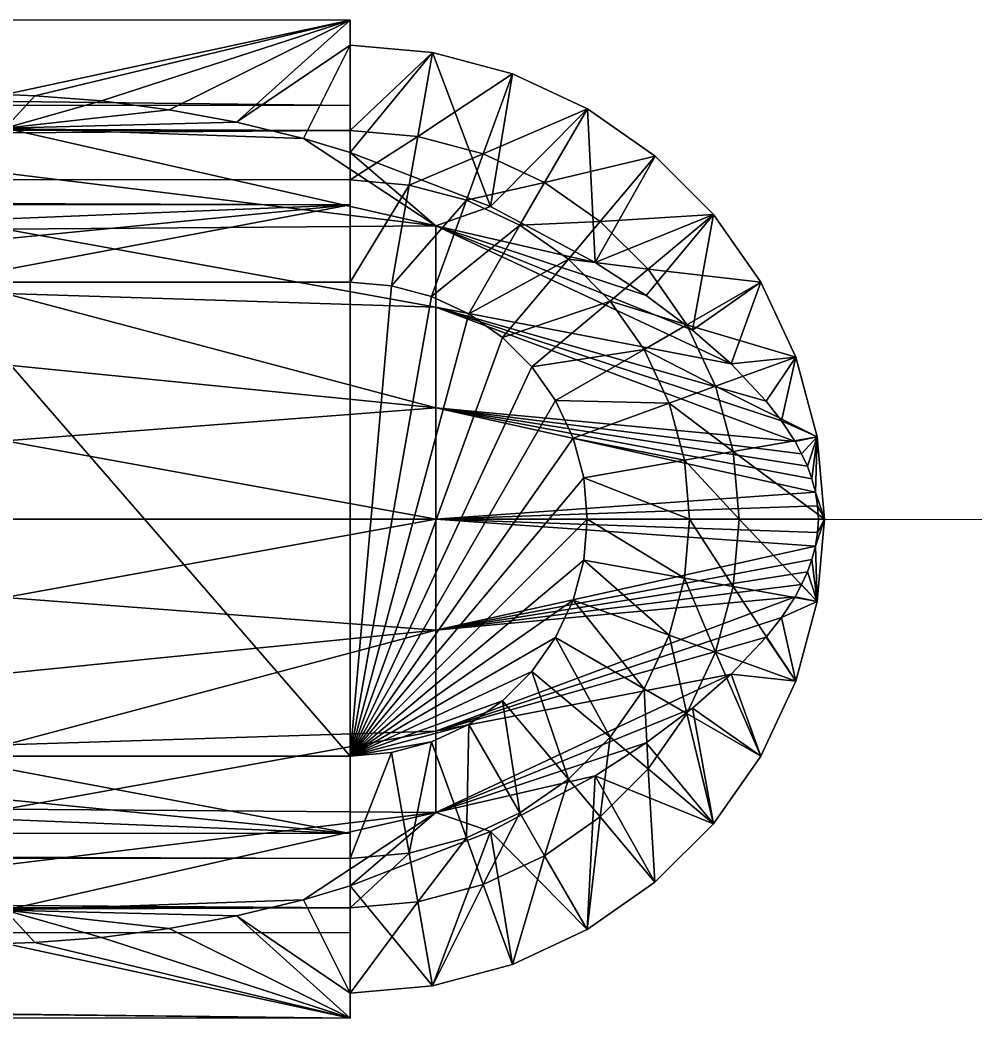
# Model space of a CAD drawing. Header units: inches. Extents: x 0 to 46333, y 12439 to 30520.
# Drawn here: x 12616.8 to 12693.6, y 16218.4 to 16298.6 of the extents above; entities that cross this region are included whole.
import ezdxf

# ---------------------------------------------------------------- set-up
doc = ezdxf.new("R2010")
doc.units = ezdxf.units.IN
doc.header["$MEASUREMENT"] = 0
doc.layers.add('DLX_FL1_LUM', color=7, linetype='Continuous', true_color=0xffd400)
doc.layers.add('WIRING', color=3, linetype='Continuous', lineweight=0)

msp = doc.modelspace()

# ---------------------------------------------------------------- linework, layer by layer
at = {"layer": 'DLX_FL1_LUM'}
for points in [[(12064.023, 16298.571, 0), (12643.37, 16291.693, 0)], [(12643.37, 16298.55, 0), (12064.023, 16298.571, 0)], [(12643.37, 16291.693, 0), (12064.023, 16298.571, 0)], [(12064.023, 16298.571, 0), (12643.37, 16298.55, 0)], [(12643.37, 16298.55, 0), (12615.629, 16292.572, 0)], [(12615.629, 16292.572, 0), (12643.37, 16298.55, 0)], [(12618.03, 16292.478, 0), (12643.37, 16298.55, 0)], [(12643.37, 16298.55, 0), (12618.03, 16292.478, 0)], [(12623.377, 16292.066, 0), (12643.37, 16298.55, 0)], [(12643.37, 16298.55, 0), (12623.377, 16292.066, 0)], [(12628.805, 16291.358, 0), (12643.37, 16298.55, 0)], [(12643.37, 16298.55, 0), (12628.805, 16291.358, 0)], [(12634.239, 16290.346, 0), (12643.37, 16298.55, 0)], [(12643.37, 16298.55, 0), (12634.239, 16290.346, 0)], [(12643.37, 16298.55, 0), (12643.37, 16291.693, 0)], [(12643.37, 16296.545, 0), (12643.37, 16298.55, 0)], [(12643.37, 16291.693, 0), (12643.37, 16298.55, 0)], [(12643.37, 16298.55, 0), (12643.37, 16296.545, 0)], [(12643.37, 16296.545, 0), (12634.239, 16290.346, 0)], [(12634.239, 16290.346, 0), (12643.37, 16296.545, 0)], [(12639.608, 16289.038, 0), (12643.37, 16296.545, 0)], [(12643.37, 16296.545, 0), (12639.608, 16289.038, 0)], [(12643.37, 16291.693, 0), (12643.37, 16296.545, 0)], [(12643.37, 16289.689, 0), (12643.37, 16296.545, 0)], [(12643.37, 16296.545, 0), (12643.37, 16291.693, 0)], [(12643.37, 16296.545, 0), (12643.37, 16289.689, 0)], [(12649.983, 16295.966, 0), (12643.37, 16296.545, 0)], [(12643.37, 16287.93, 0), (12643.37, 16296.545, 0)], [(12643.37, 16296.545, 0), (12649.983, 16295.966, 0)], [(12643.37, 16296.545, 0), (12643.37, 16287.93, 0)], [(12643.37, 16289.689, 0), (12649.983, 16295.966, 0)], [(12649.983, 16295.966, 0), (12643.37, 16289.689, 0)], [(12649.983, 16295.966, 0), (12643.37, 16287.93, 0)], [(12643.37, 16287.93, 0), (12649.983, 16295.966, 0)], [(12649.983, 16295.966, 0), (12648.792, 16289.214, 0)], [(12648.792, 16289.214, 0), (12649.983, 16295.966, 0)], [(12656.397, 16294.247, 0), (12649.983, 16295.966, 0)], [(12654.645, 16283.568, 0), (12649.983, 16295.966, 0)], [(12649.983, 16295.966, 0), (12656.397, 16294.247, 0)], [(12649.983, 16295.966, 0), (12654.645, 16283.568, 0)], [(12648.792, 16289.214, 0), (12656.397, 16294.247, 0)], [(12656.397, 16294.247, 0), (12648.792, 16289.214, 0)], [(12656.397, 16294.247, 0), (12654.052, 16287.805, 0)], [(12654.052, 16287.805, 0), (12656.397, 16294.247, 0)], [(12654.645, 16283.568, 0), (12656.397, 16294.247, 0)], [(12656.397, 16294.247, 0), (12654.645, 16283.568, 0)], [(12662.414, 16291.442, 0), (12656.397, 16294.247, 0)], [(12656.397, 16294.247, 0), (12662.414, 16291.442, 0)], [(12618.03, 16292.478, 0), (12615.629, 16292.572, 0)], [(12615.629, 16292.572, 0), (12618.03, 16292.478, 0)], [(12064.023, 16291.715, 0), (12643.37, 16291.693, 0)], [(12064.023, 16291.715, 0), (12643.37, 16289.689, 0)], [(12643.37, 16291.693, 0), (12064.023, 16291.715, 0)], [(12643.37, 16289.689, 0), (12064.023, 16291.715, 0)], [(12618.03, 16292.478, 0), (12615.629, 16289.886, 0)], [(12615.629, 16289.886, 0), (12618.03, 16292.478, 0)], [(12623.377, 16292.066, 0), (12615.629, 16289.886, 0)], [(12615.629, 16289.886, 0), (12623.377, 16292.066, 0)], [(12623.377, 16292.066, 0), (12618.03, 16292.478, 0)], [(12618.03, 16292.478, 0), (12623.377, 16292.066, 0)], [(12628.805, 16291.358, 0), (12623.377, 16292.066, 0)], [(12623.377, 16292.066, 0), (12628.805, 16291.358, 0)], [(12628.805, 16291.358, 0), (12615.629, 16289.886, 0)], [(12615.629, 16289.886, 0), (12628.805, 16291.358, 0)], [(12634.239, 16290.346, 0), (12628.805, 16291.358, 0)], [(12628.805, 16291.358, 0), (12634.239, 16290.346, 0)], [(12643.37, 16291.693, 0), (12643.37, 16289.689, 0)], [(12643.37, 16289.689, 0), (12643.37, 16291.693, 0)], [(12654.052, 16287.805, 0), (12662.414, 16291.442, 0)], [(12662.414, 16291.442, 0), (12654.052, 16287.805, 0)], [(12662.414, 16291.442, 0), (12654.645, 16283.568, 0)], [(12654.645, 16283.568, 0), (12662.414, 16291.442, 0)], [(12662.414, 16291.442, 0), (12658.985, 16285.504, 0)], [(12658.985, 16285.504, 0), (12662.414, 16291.442, 0)], [(12667.852, 16287.634, 0), (12662.414, 16291.442, 0)], [(12662.414, 16291.442, 0), (12667.852, 16287.634, 0)], [(12663.053, 16279.08, 0), (12662.414, 16291.442, 0)], [(12662.414, 16291.442, 0), (12663.053, 16279.08, 0)], [(12634.239, 16290.346, 0), (12615.629, 16289.886, 0)], [(12615.629, 16289.886, 0), (12634.239, 16290.346, 0)], [(12639.608, 16289.038, 0), (12634.239, 16290.346, 0)], [(12634.239, 16290.346, 0), (12639.608, 16289.038, 0)], [(12064.023, 16289.71, 0), (12643.37, 16289.689, 0)], [(12643.37, 16289.689, 0), (12064.023, 16289.71, 0)], [(12064.023, 16285.743, 0), (12643.37, 16289.689, 0)], [(12643.37, 16289.689, 0), (12064.023, 16285.743, 0)], [(12615.629, 16289.886, 0), (12650.25, 16282.038, 0)], [(12639.608, 16289.038, 0), (12615.629, 16289.886, 0)], [(12650.25, 16282.038, 0), (12615.629, 16289.886, 0)], [(12615.629, 16289.886, 0), (12639.608, 16289.038, 0)], [(12643.37, 16289.689, 0), (12648.792, 16289.214, 0)], [(12648.792, 16289.214, 0), (12643.37, 16289.689, 0)], [(12643.37, 16289.689, 0), (12643.37, 16285.721, 0)], [(12643.37, 16285.721, 0), (12643.37, 16289.689, 0)], [(12643.37, 16287.93, 0), (12639.608, 16289.038, 0)], [(12639.608, 16289.038, 0), (12650.25, 16282.038, 0)], [(12650.25, 16282.038, 0), (12639.608, 16289.038, 0)], [(12639.608, 16289.038, 0), (12643.37, 16287.93, 0)], [(12648.792, 16289.214, 0), (12643.37, 16285.721, 0)], [(12643.37, 16285.721, 0), (12648.792, 16289.214, 0)], [(12648.103, 16285.307, 0), (12648.792, 16289.214, 0)], [(12648.792, 16289.214, 0), (12648.103, 16285.307, 0)], [(12648.792, 16289.214, 0), (12654.052, 16287.805, 0)], [(12654.052, 16287.805, 0), (12648.792, 16289.214, 0)], [(12654.645, 16283.568, 0), (12643.37, 16287.93, 0)], [(12643.37, 16287.93, 0), (12650.25, 16282.038, 0)], [(12650.25, 16282.038, 0), (12643.37, 16287.93, 0)], [(12643.37, 16287.93, 0), (12654.645, 16283.568, 0)], [(12648.103, 16285.307, 0), (12654.052, 16287.805, 0)], [(12654.052, 16287.805, 0), (12648.103, 16285.307, 0)], [(12654.052, 16287.805, 0), (12652.694, 16284.077, 0)], [(12652.694, 16284.077, 0), (12654.052, 16287.805, 0)], [(12654.052, 16287.805, 0), (12658.985, 16285.504, 0)], [(12658.985, 16285.504, 0), (12654.052, 16287.805, 0)], [(12658.985, 16285.504, 0), (12667.852, 16287.634, 0)], [(12667.852, 16287.634, 0), (12658.985, 16285.504, 0)], [(12667.852, 16287.634, 0), (12663.053, 16279.08, 0)], [(12663.053, 16279.08, 0), (12667.852, 16287.634, 0)], [(12667.852, 16287.634, 0), (12663.444, 16282.381, 0)], [(12663.444, 16282.381, 0), (12667.852, 16287.634, 0)], [(12672.546, 16282.938, 0), (12667.852, 16287.634, 0)], [(12667.852, 16287.634, 0), (12672.546, 16282.938, 0)], [(12650.25, 16282.038, 0), (12615.629, 16286.249, 0)], [(12615.629, 16286.249, 0), (12650.25, 16282.038, 0)], [(12643.369, 16283.716, 0), (12064.023, 16285.743, 0)], [(12643.37, 16285.721, 0), (12064.023, 16285.743, 0)], [(12064.023, 16285.743, 0), (12643.369, 16283.716, 0)], [(12064.023, 16285.743, 0), (12643.37, 16285.721, 0)], [(12643.369, 16283.716, 0), (12643.37, 16285.721, 0)], [(12643.37, 16285.721, 0), (12643.369, 16277.501, 0)], [(12643.369, 16277.501, 0), (12643.37, 16285.721, 0)], [(12643.37, 16285.721, 0), (12643.369, 16283.716, 0)], [(12643.369, 16277.501, 0), (12648.103, 16285.307, 0)], [(12648.103, 16285.307, 0), (12643.369, 16277.501, 0)], [(12643.37, 16285.721, 0), (12648.103, 16285.307, 0)], [(12648.103, 16285.307, 0), (12643.37, 16285.721, 0)], [(12648.103, 16285.307, 0), (12646.676, 16277.212, 0)], [(12646.676, 16277.212, 0), (12648.103, 16285.307, 0)], [(12648.103, 16285.307, 0), (12652.694, 16284.077, 0)], [(12652.694, 16284.077, 0), (12648.103, 16285.307, 0)], [(12652.694, 16284.077, 0), (12658.985, 16285.504, 0)], [(12658.985, 16285.504, 0), (12652.694, 16284.077, 0)], [(12658.985, 16285.504, 0), (12657.002, 16282.068, 0)], [(12657.002, 16282.068, 0), (12658.985, 16285.504, 0)], [(12658.985, 16285.504, 0), (12663.444, 16282.381, 0)], [(12663.444, 16282.381, 0), (12658.985, 16285.504, 0)], [(12643.369, 16283.716, 0), (12064.023, 16283.738, 0)], [(12064.023, 16283.738, 0), (12643.369, 16283.716, 0)], [(12541.132, 16279.562, 0), (12643.369, 16283.716, 0)], [(12643.369, 16283.716, 0), (12541.132, 16279.562, 0)], [(12643.369, 16283.716, 0), (12580.222, 16277.503, 0)], [(12580.222, 16277.503, 0), (12643.369, 16283.716, 0)], [(12610.292, 16277.502, 0), (12643.369, 16283.716, 0)], [(12643.369, 16283.716, 0), (12610.292, 16277.502, 0)], [(12643.369, 16277.501, 0), (12643.369, 16283.716, 0)], [(12643.369, 16283.716, 0), (12643.369, 16277.501, 0)], [(12646.676, 16277.212, 0), (12652.694, 16284.077, 0)], [(12652.694, 16284.077, 0), (12646.676, 16277.212, 0)], [(12652.694, 16284.077, 0), (12649.882, 16276.352, 0)], [(12649.882, 16276.352, 0), (12652.694, 16284.077, 0)], [(12652.694, 16284.077, 0), (12657.002, 16282.068, 0)], [(12657.002, 16282.068, 0), (12652.694, 16284.077, 0)], [(12654.645, 16283.568, 0), (12650.25, 16282.038, 0)], [(12650.25, 16282.038, 0), (12654.645, 16283.568, 0)], [(12663.053, 16279.08, 0), (12654.645, 16283.568, 0)], [(12654.645, 16283.568, 0), (12663.053, 16279.08, 0)], [(12672.546, 16282.938, 0), (12663.053, 16279.08, 0)], [(12663.053, 16279.08, 0), (12672.546, 16282.938, 0)], [(12663.444, 16282.381, 0), (12672.546, 16282.938, 0)], [(12672.546, 16282.938, 0), (12663.444, 16282.381, 0)], [(12667.144, 16276.435, 0), (12672.546, 16282.938, 0)], [(12672.546, 16282.938, 0), (12667.144, 16276.435, 0)], [(12672.546, 16282.938, 0), (12667.294, 16278.532, 0)], [(12667.294, 16278.532, 0), (12672.546, 16282.938, 0)], [(12670.873, 16273.649, 0), (12672.546, 16282.938, 0)], [(12672.546, 16282.938, 0), (12670.873, 16273.649, 0)], [(12676.355, 16277.499, 0), (12672.546, 16282.938, 0)], [(12672.546, 16282.938, 0), (12676.355, 16277.499, 0)], [(12657.002, 16282.068, 0), (12663.444, 16282.381, 0)], [(12663.444, 16282.381, 0), (12657.002, 16282.068, 0)], [(12663.444, 16282.381, 0), (12660.894, 16279.342, 0)], [(12660.894, 16279.342, 0), (12663.444, 16282.381, 0)], [(12663.444, 16282.381, 0), (12667.294, 16278.532, 0)], [(12667.294, 16278.532, 0), (12663.444, 16282.381, 0)], [(12615.629, 16281.772, 0), (12650.25, 16282.038, 0)], [(12650.25, 16282.038, 0), (12615.629, 16281.772, 0)], [(12650.249, 16275.499, 0), (12615.629, 16281.772, 0)], [(12615.629, 16281.772, 0), (12650.249, 16275.499, 0)], [(12649.882, 16276.352, 0), (12657.002, 16282.068, 0)], [(12657.002, 16282.068, 0), (12649.882, 16276.352, 0)], [(12650.25, 16282.038, 0), (12650.249, 16275.499, 0)], [(12650.249, 16275.499, 0), (12650.25, 16282.038, 0)], [(12650.25, 16282.038, 0), (12663.053, 16279.08, 0)], [(12667.144, 16276.435, 0), (12650.25, 16282.038, 0)], [(12650.25, 16282.038, 0), (12667.144, 16276.435, 0)], [(12670.873, 16273.649, 0), (12650.25, 16282.038, 0)], [(12650.25, 16282.038, 0), (12670.873, 16273.649, 0)], [(12673.961, 16270.924, 0), (12650.25, 16282.038, 0)], [(12663.053, 16279.08, 0), (12650.25, 16282.038, 0)], [(12650.25, 16282.038, 0), (12673.961, 16270.924, 0)], [(12657.002, 16282.068, 0), (12652.891, 16274.949, 0)], [(12652.891, 16274.949, 0), (12657.002, 16282.068, 0)], [(12657.002, 16282.068, 0), (12660.894, 16279.342, 0)], [(12660.894, 16279.342, 0), (12657.002, 16282.068, 0)], [(12652.891, 16274.949, 0), (12660.894, 16279.342, 0)], [(12660.894, 16279.342, 0), (12652.891, 16274.949, 0)], [(12660.894, 16279.342, 0), (12655.61, 16273.045, 0)], [(12655.61, 16273.045, 0), (12660.894, 16279.342, 0)], [(12660.894, 16279.342, 0), (12667.294, 16278.532, 0)], [(12667.294, 16278.532, 0), (12660.894, 16279.342, 0)], [(12660.894, 16279.342, 0), (12664.255, 16275.981, 0)], [(12664.255, 16275.981, 0), (12660.894, 16279.342, 0)], [(12667.144, 16276.435, 0), (12663.053, 16279.08, 0)], [(12663.053, 16279.08, 0), (12667.144, 16276.435, 0)], [(12667.294, 16278.532, 0), (12664.255, 16275.981, 0)], [(12664.255, 16275.981, 0), (12667.294, 16278.532, 0)], [(12667.294, 16278.532, 0), (12676.355, 16277.499, 0)], [(12676.355, 16277.499, 0), (12667.294, 16278.532, 0)], [(12667.294, 16278.532, 0), (12670.417, 16274.071, 0)], [(12670.417, 16274.071, 0), (12667.294, 16278.532, 0)], [(12610.292, 16277.502, 0), (12643.369, 16277.501, 0)], [(12610.292, 16277.502, 0), (12643.368, 16239.413, 0)], [(12643.369, 16277.501, 0), (12610.292, 16277.502, 0)], [(12643.368, 16239.413, 0), (12610.292, 16277.502, 0)], [(12643.369, 16277.501, 0), (12643.368, 16239.413, 0)], [(12643.368, 16239.413, 0), (12643.369, 16277.501, 0)], [(12643.369, 16277.501, 0), (12646.676, 16277.212, 0)], [(12646.676, 16277.212, 0), (12643.369, 16277.501, 0)], [(12676.355, 16277.499, 0), (12670.417, 16274.071, 0)], [(12670.417, 16274.071, 0), (12676.355, 16277.499, 0)], [(12676.355, 16277.499, 0), (12670.873, 16273.649, 0)], [(12670.873, 16273.649, 0), (12676.355, 16277.499, 0)], [(12673.961, 16270.924, 0), (12676.355, 16277.499, 0)], [(12676.355, 16277.499, 0), (12673.961, 16270.924, 0)], [(12679.16, 16271.482, 0), (12676.355, 16277.499, 0)], [(12676.355, 16277.499, 0), (12679.16, 16271.482, 0)], [(12615.629, 16276.589, 0), (12650.249, 16267.389, 0)], [(12650.249, 16267.389, 0), (12615.629, 16276.589, 0)], [(12615.629, 16276.589, 0), (12650.249, 16275.499, 0)], [(12650.249, 16275.499, 0), (12615.629, 16276.589, 0)], [(12646.676, 16277.212, 0), (12643.368, 16239.413, 0)], [(12643.368, 16239.413, 0), (12646.676, 16277.212, 0)], [(12646.676, 16277.212, 0), (12649.882, 16276.352, 0)], [(12649.882, 16276.352, 0), (12646.676, 16277.212, 0)], [(12649.882, 16276.352, 0), (12643.368, 16239.413, 0)], [(12643.368, 16239.413, 0), (12649.882, 16276.352, 0)], [(12649.882, 16276.352, 0), (12652.891, 16274.949, 0)], [(12652.891, 16274.949, 0), (12649.882, 16276.352, 0)], [(12655.61, 16273.045, 0), (12664.255, 16275.981, 0)], [(12664.255, 16275.981, 0), (12655.61, 16273.045, 0)], [(12664.255, 16275.981, 0), (12657.958, 16270.697, 0)], [(12657.958, 16270.697, 0), (12664.255, 16275.981, 0)], [(12664.255, 16275.981, 0), (12670.417, 16274.071, 0)], [(12670.417, 16274.071, 0), (12664.255, 16275.981, 0)], [(12664.255, 16275.981, 0), (12666.98, 16272.088, 0)], [(12666.98, 16272.088, 0), (12664.255, 16275.981, 0)], [(12670.873, 16273.649, 0), (12667.144, 16276.435, 0)], [(12667.144, 16276.435, 0), (12670.873, 16273.649, 0)], [(12652.891, 16274.949, 0), (12643.368, 16239.413, 0)], [(12643.368, 16239.413, 0), (12652.891, 16274.949, 0)], [(12650.249, 16275.499, 0), (12650.249, 16267.389, 0)], [(12650.249, 16275.499, 0), (12676.789, 16267.934, 0)], [(12678.008, 16266.357, 0), (12650.249, 16275.499, 0)], [(12650.249, 16275.499, 0), (12678.008, 16266.357, 0)], [(12679.1, 16264.69, 0), (12650.249, 16275.499, 0)], [(12650.249, 16275.499, 0), (12673.961, 16270.924, 0)], [(12676.789, 16267.934, 0), (12650.249, 16275.499, 0)], [(12650.249, 16275.499, 0), (12679.1, 16264.69, 0)], [(12650.249, 16267.389, 0), (12650.249, 16275.499, 0)], [(12673.961, 16270.924, 0), (12650.249, 16275.499, 0)], [(12652.891, 16274.949, 0), (12655.61, 16273.045, 0)], [(12655.61, 16273.045, 0), (12652.891, 16274.949, 0)], [(12670.417, 16274.071, 0), (12666.98, 16272.088, 0)], [(12666.98, 16272.088, 0), (12670.417, 16274.071, 0)], [(12670.417, 16274.071, 0), (12679.16, 16271.482, 0)], [(12679.16, 16271.482, 0), (12670.417, 16274.071, 0)], [(12670.417, 16274.071, 0), (12672.718, 16269.137, 0)], [(12672.718, 16269.137, 0), (12670.417, 16274.071, 0)], [(12673.961, 16270.924, 0), (12670.873, 16273.649, 0)], [(12670.873, 16273.649, 0), (12673.961, 16270.924, 0)], [(12655.61, 16273.045, 0), (12643.368, 16239.413, 0)], [(12643.368, 16239.413, 0), (12655.61, 16273.045, 0)], [(12655.61, 16273.045, 0), (12657.958, 16270.697, 0)], [(12657.958, 16270.697, 0), (12655.61, 16273.045, 0)], [(12657.958, 16270.697, 0), (12666.98, 16272.088, 0)], [(12666.98, 16272.088, 0), (12657.958, 16270.697, 0)], [(12666.98, 16272.088, 0), (12659.862, 16267.979, 0)], [(12659.862, 16267.979, 0), (12666.98, 16272.088, 0)], [(12666.98, 16272.088, 0), (12672.718, 16269.137, 0)], [(12672.718, 16269.137, 0), (12666.98, 16272.088, 0)], [(12666.98, 16272.088, 0), (12668.989, 16267.781, 0)], [(12668.989, 16267.781, 0), (12666.98, 16272.088, 0)], [(12650.249, 16267.389, 0), (12615.629, 16270.859, 0)], [(12615.629, 16270.859, 0), (12650.249, 16267.389, 0)], [(12679.16, 16271.482, 0), (12672.718, 16269.137, 0)], [(12672.718, 16269.137, 0), (12679.16, 16271.482, 0)], [(12679.16, 16271.482, 0), (12673.961, 16270.924, 0)], [(12673.961, 16270.924, 0), (12679.16, 16271.482, 0)], [(12676.789, 16267.934, 0), (12673.961, 16270.924, 0)], [(12673.961, 16270.924, 0), (12676.789, 16267.934, 0)], [(12676.789, 16267.934, 0), (12679.16, 16271.482, 0)], [(12679.16, 16271.482, 0), (12676.789, 16267.934, 0)], [(12678.008, 16266.357, 0), (12679.16, 16271.482, 0)], [(12679.16, 16271.482, 0), (12678.008, 16266.357, 0)], [(12680.878, 16265.069, 0), (12679.16, 16271.482, 0)], [(12679.16, 16271.482, 0), (12680.878, 16265.069, 0)], [(12657.958, 16270.697, 0), (12643.368, 16239.413, 0)], [(12643.368, 16239.413, 0), (12657.958, 16270.697, 0)], [(12657.958, 16270.697, 0), (12659.862, 16267.979, 0)], [(12659.862, 16267.979, 0), (12657.958, 16270.697, 0)], [(12672.718, 16269.137, 0), (12668.989, 16267.781, 0)], [(12668.989, 16267.781, 0), (12672.718, 16269.137, 0)], [(12672.718, 16269.137, 0), (12680.878, 16265.069, 0)], [(12680.878, 16265.069, 0), (12672.718, 16269.137, 0)], [(12672.718, 16269.137, 0), (12674.126, 16263.879, 0)], [(12674.126, 16263.879, 0), (12672.718, 16269.137, 0)], [(12659.862, 16267.979, 0), (12643.368, 16239.413, 0)], [(12643.368, 16239.413, 0), (12659.862, 16267.979, 0)], [(12659.862, 16267.979, 0), (12668.989, 16267.781, 0)], [(12668.989, 16267.781, 0), (12659.862, 16267.979, 0)], [(12659.862, 16267.979, 0), (12661.264, 16264.969, 0)], [(12661.264, 16264.969, 0), (12659.862, 16267.979, 0)], [(12668.989, 16267.781, 0), (12661.264, 16264.969, 0)], [(12661.264, 16264.969, 0), (12668.989, 16267.781, 0)], [(12668.989, 16267.781, 0), (12674.126, 16263.879, 0)], [(12674.126, 16263.879, 0), (12668.989, 16267.781, 0)], [(12668.989, 16267.781, 0), (12670.219, 16263.19, 0)], [(12670.219, 16263.19, 0), (12668.989, 16267.781, 0)], [(12678.008, 16266.357, 0), (12676.789, 16267.934, 0)], [(12676.789, 16267.934, 0), (12678.008, 16266.357, 0)], [(12615.628, 16264.753, 0), (12650.249, 16267.389, 0)], [(12650.249, 16267.389, 0), (12615.628, 16264.753, 0)], [(12650.249, 16267.389, 0), (12650.249, 16258.456, 0)], [(12650.249, 16267.389, 0), (12679.1, 16264.69, 0)], [(12679.63, 16263.711, 0), (12650.249, 16267.389, 0)], [(12650.249, 16267.389, 0), (12680.093, 16262.7, 0)], [(12680.452, 16261.694, 0), (12650.249, 16267.389, 0)], [(12650.249, 16267.389, 0), (12680.452, 16261.694, 0)], [(12680.732, 16260.616, 0), (12650.249, 16267.389, 0)], [(12650.249, 16267.389, 0), (12679.63, 16263.711, 0)], [(12680.093, 16262.7, 0), (12650.249, 16267.389, 0)], [(12650.249, 16267.389, 0), (12680.732, 16260.616, 0)], [(12650.249, 16258.456, 0), (12650.249, 16267.389, 0)], [(12679.1, 16264.69, 0), (12650.249, 16267.389, 0)], [(12680.878, 16265.069, 0), (12678.008, 16266.357, 0)], [(12678.008, 16266.357, 0), (12680.878, 16265.069, 0)], [(12679.1, 16264.69, 0), (12678.008, 16266.357, 0)], [(12678.008, 16266.357, 0), (12679.1, 16264.69, 0)], [(12615.628, 16264.753, 0), (12650.249, 16258.456, 0)], [(12650.249, 16258.456, 0), (12615.628, 16264.753, 0)], [(12661.264, 16264.969, 0), (12643.368, 16239.413, 0)], [(12643.368, 16239.413, 0), (12661.264, 16264.969, 0)], [(12661.264, 16264.969, 0), (12670.219, 16263.19, 0)], [(12670.219, 16263.19, 0), (12661.264, 16264.969, 0)], [(12661.264, 16264.969, 0), (12662.123, 16261.763, 0)], [(12662.123, 16261.763, 0), (12661.264, 16264.969, 0)], [(12680.878, 16265.069, 0), (12674.126, 16263.879, 0)], [(12674.126, 16263.879, 0), (12680.878, 16265.069, 0)], [(12679.1, 16264.69, 0), (12680.878, 16265.069, 0)], [(12680.878, 16265.069, 0), (12679.1, 16264.69, 0)], [(12679.63, 16263.711, 0), (12679.1, 16264.69, 0)], [(12679.1, 16264.69, 0), (12679.63, 16263.711, 0)], [(12679.63, 16263.711, 0), (12680.878, 16265.069, 0)], [(12680.878, 16265.069, 0), (12679.63, 16263.711, 0)], [(12680.093, 16262.7, 0), (12680.878, 16265.069, 0)], [(12680.878, 16265.069, 0), (12680.093, 16262.7, 0)], [(12680.452, 16261.694, 0), (12680.878, 16265.069, 0)], [(12680.878, 16265.069, 0), (12680.452, 16261.694, 0)], [(12680.732, 16260.616, 0), (12680.878, 16265.069, 0)], [(12680.878, 16265.069, 0), (12680.732, 16260.616, 0)], [(12681.456, 16258.455, 0), (12680.878, 16265.069, 0)], [(12680.878, 16265.069, 0), (12681.456, 16258.455, 0)], [(12674.126, 16263.879, 0), (12670.219, 16263.19, 0)], [(12670.219, 16263.19, 0), (12674.126, 16263.879, 0)], [(12674.126, 16263.879, 0), (12681.456, 16258.455, 0)], [(12681.456, 16258.455, 0), (12674.126, 16263.879, 0)], [(12674.126, 16263.879, 0), (12674.601, 16258.456, 0)], [(12674.601, 16258.456, 0), (12674.126, 16263.879, 0)], [(12680.093, 16262.7, 0), (12679.63, 16263.711, 0)], [(12679.63, 16263.711, 0), (12680.093, 16262.7, 0)], [(12670.219, 16263.19, 0), (12662.123, 16261.763, 0)], [(12662.123, 16261.763, 0), (12670.219, 16263.19, 0)], [(12670.219, 16263.19, 0), (12674.601, 16258.456, 0)], [(12674.601, 16258.456, 0), (12670.219, 16263.19, 0)], [(12670.219, 16263.19, 0), (12670.633, 16258.456, 0)], [(12670.633, 16258.456, 0), (12670.219, 16263.19, 0)], [(12680.452, 16261.694, 0), (12680.093, 16262.7, 0)], [(12680.093, 16262.7, 0), (12680.452, 16261.694, 0)], [(12662.123, 16261.763, 0), (12643.368, 16239.413, 0)], [(12643.368, 16239.413, 0), (12662.123, 16261.763, 0)], [(12662.123, 16261.763, 0), (12670.633, 16258.456, 0)], [(12670.633, 16258.456, 0), (12662.123, 16261.763, 0)], [(12662.123, 16261.763, 0), (12662.412, 16258.456, 0)], [(12662.412, 16258.456, 0), (12662.123, 16261.763, 0)], [(12680.732, 16260.616, 0), (12680.452, 16261.694, 0)], [(12680.452, 16261.694, 0), (12680.732, 16260.616, 0)], [(12650.249, 16258.456, 0), (12680.732, 16260.616, 0)], [(12680.732, 16260.616, 0), (12650.249, 16258.456, 0)], [(12681.456, 16258.455, 0), (12680.732, 16260.616, 0)], [(12680.732, 16260.616, 0), (12681.456, 16258.455, 0)], [(12680.914, 16259.519, 0), (12680.732, 16260.616, 0)], [(12680.732, 16260.616, 0), (12680.914, 16259.519, 0)], [(12680.914, 16259.519, 0), (12650.249, 16258.456, 0)], [(12650.249, 16258.456, 0), (12680.914, 16259.519, 0)], [(12680.914, 16259.519, 0), (12681.456, 16258.455, 0)], [(12680.979, 16258.455, 0), (12680.914, 16259.519, 0)], [(12681.456, 16258.455, 0), (12680.914, 16259.519, 0)], [(12680.914, 16259.519, 0), (12680.979, 16258.455, 0)], [(12650.249, 16258.456, 0), (12615.628, 16258.458, 0)], [(12615.628, 16258.458, 0), (12650.249, 16258.456, 0)], [(12615.628, 16252.161, 0), (12650.249, 16258.456, 0)], [(12650.249, 16258.456, 0), (12615.628, 16252.161, 0)], [(12662.412, 16258.456, 0), (12643.368, 16239.413, 0)], [(12643.368, 16239.413, 0), (12662.412, 16258.456, 0)], [(12650.249, 16258.456, 0), (12650.248, 16249.524, 0)], [(12650.248, 16249.524, 0), (12650.249, 16258.456, 0)], [(12650.249, 16258.456, 0), (12680.979, 16258.455, 0)], [(12680.914, 16257.392, 0), (12650.249, 16258.456, 0)], [(12650.249, 16258.456, 0), (12680.914, 16257.392, 0)], [(12680.732, 16256.294, 0), (12650.249, 16258.456, 0)], [(12680.979, 16258.455, 0), (12650.249, 16258.456, 0)], [(12650.249, 16258.456, 0), (12680.732, 16256.294, 0)], [(12662.412, 16258.456, 0), (12662.123, 16255.148, 0)], [(12662.123, 16255.148, 0), (12662.412, 16258.456, 0)], [(12670.633, 16258.456, 0), (12662.412, 16258.456, 0)], [(12662.412, 16258.456, 0), (12670.219, 16253.721, 0)], [(12662.412, 16258.456, 0), (12670.633, 16258.456, 0)], [(12670.219, 16253.721, 0), (12662.412, 16258.456, 0)], [(12670.633, 16258.456, 0), (12670.219, 16253.721, 0)], [(12670.219, 16253.721, 0), (12670.633, 16258.456, 0)], [(12670.633, 16258.456, 0), (12674.126, 16253.032, 0)], [(12674.601, 16258.456, 0), (12670.633, 16258.456, 0)], [(12670.633, 16258.456, 0), (12674.601, 16258.456, 0)], [(12674.126, 16253.032, 0), (12670.633, 16258.456, 0)], [(12674.601, 16258.456, 0), (12674.126, 16253.032, 0)], [(12674.126, 16253.032, 0), (12674.601, 16258.456, 0)], [(12681.456, 16258.455, 0), (12674.601, 16258.456, 0)], [(12674.601, 16258.456, 0), (12680.878, 16251.841, 0)], [(12674.601, 16258.456, 0), (12681.456, 16258.455, 0)], [(12680.878, 16251.841, 0), (12674.601, 16258.456, 0)], [(12680.732, 16256.294, 0), (12681.456, 16258.455, 0)], [(12681.456, 16258.455, 0), (12680.732, 16256.294, 0)], [(12680.878, 16251.841, 0), (12681.456, 16258.455, 0)], [(12681.456, 16258.455, 0), (12680.878, 16251.841, 0)], [(12680.914, 16257.392, 0), (12681.456, 16258.455, 0)], [(12681.456, 16258.455, 0), (12680.914, 16257.392, 0)], [(12680.914, 16257.392, 0), (12680.979, 16258.455, 0)], [(12680.979, 16258.455, 0), (12680.914, 16257.392, 0)], [(12680.979, 16258.455, 0), (12681.456, 16258.455, 0)], [(12681.456, 16258.455, 0), (12680.979, 16258.455, 0)], [(12680.732, 16256.294, 0), (12680.914, 16257.392, 0)], [(12680.914, 16257.392, 0), (12680.732, 16256.294, 0)], [(12650.248, 16249.524, 0), (12680.732, 16256.294, 0)], [(12680.732, 16256.294, 0), (12650.248, 16249.524, 0)], [(12680.452, 16255.215, 0), (12680.732, 16256.294, 0)], [(12680.732, 16256.294, 0), (12680.452, 16255.215, 0)], [(12680.878, 16251.841, 0), (12680.732, 16256.294, 0)], [(12680.732, 16256.294, 0), (12680.878, 16251.841, 0)], [(12662.123, 16255.148, 0), (12643.368, 16239.413, 0)], [(12643.368, 16239.413, 0), (12662.123, 16255.148, 0)], [(12680.452, 16255.215, 0), (12650.248, 16249.524, 0)], [(12650.248, 16249.524, 0), (12680.452, 16255.215, 0)], [(12662.123, 16255.148, 0), (12661.264, 16251.942, 0)], [(12661.264, 16251.942, 0), (12662.123, 16255.148, 0)], [(12670.219, 16253.721, 0), (12662.123, 16255.148, 0)], [(12662.123, 16255.148, 0), (12668.989, 16249.13, 0)], [(12662.123, 16255.148, 0), (12670.219, 16253.721, 0)], [(12668.989, 16249.13, 0), (12662.123, 16255.148, 0)], [(12680.093, 16254.21, 0), (12680.452, 16255.215, 0)], [(12680.452, 16255.215, 0), (12680.093, 16254.21, 0)], [(12680.452, 16255.215, 0), (12680.878, 16251.841, 0)], [(12680.878, 16251.841, 0), (12680.452, 16255.215, 0)], [(12650.248, 16249.524, 0), (12680.093, 16254.21, 0)], [(12680.093, 16254.21, 0), (12650.248, 16249.524, 0)], [(12679.629, 16253.199, 0), (12680.093, 16254.21, 0)], [(12680.093, 16254.21, 0), (12679.629, 16253.199, 0)], [(12680.093, 16254.21, 0), (12680.878, 16251.841, 0)], [(12680.878, 16251.841, 0), (12680.093, 16254.21, 0)], [(12670.219, 16253.721, 0), (12668.989, 16249.13, 0)], [(12668.989, 16249.13, 0), (12670.219, 16253.721, 0)], [(12670.219, 16253.721, 0), (12672.717, 16247.774, 0)], [(12674.126, 16253.032, 0), (12670.219, 16253.721, 0)], [(12670.219, 16253.721, 0), (12674.126, 16253.032, 0)], [(12672.717, 16247.774, 0), (12670.219, 16253.721, 0)], [(12679.629, 16253.199, 0), (12650.248, 16249.524, 0)], [(12650.248, 16249.524, 0), (12679.629, 16253.199, 0)], [(12674.126, 16253.032, 0), (12672.717, 16247.774, 0)], [(12672.717, 16247.774, 0), (12674.126, 16253.032, 0)], [(12680.878, 16251.841, 0), (12674.126, 16253.032, 0)], [(12674.126, 16253.032, 0), (12679.159, 16245.428, 0)], [(12674.126, 16253.032, 0), (12680.878, 16251.841, 0)], [(12679.159, 16245.428, 0), (12674.126, 16253.032, 0)], [(12679.1, 16252.22, 0), (12679.629, 16253.199, 0)], [(12679.629, 16253.199, 0), (12679.1, 16252.22, 0)], [(12679.629, 16253.199, 0), (12680.878, 16251.841, 0)], [(12680.878, 16251.841, 0), (12679.629, 16253.199, 0)], [(12615.628, 16252.161, 0), (12650.248, 16249.524, 0)], [(12650.248, 16249.524, 0), (12615.628, 16252.161, 0)], [(12661.264, 16251.942, 0), (12643.368, 16239.413, 0)], [(12643.368, 16239.413, 0), (12661.264, 16251.942, 0)], [(12650.248, 16249.524, 0), (12679.1, 16252.22, 0)], [(12679.1, 16252.22, 0), (12650.248, 16241.414, 0)], [(12679.1, 16252.22, 0), (12650.248, 16249.524, 0)], [(12650.248, 16241.414, 0), (12679.1, 16252.22, 0)], [(12661.264, 16251.942, 0), (12659.861, 16248.934, 0)], [(12659.861, 16248.934, 0), (12661.264, 16251.942, 0)], [(12668.989, 16249.13, 0), (12661.264, 16251.942, 0)], [(12661.264, 16251.942, 0), (12666.979, 16244.823, 0)], [(12661.264, 16251.942, 0), (12668.989, 16249.13, 0)], [(12666.979, 16244.823, 0), (12661.264, 16251.942, 0)], [(12678.008, 16250.553, 0), (12679.1, 16252.22, 0)], [(12679.1, 16252.22, 0), (12678.008, 16250.553, 0)], [(12678.008, 16250.553, 0), (12680.878, 16251.841, 0)], [(12680.878, 16251.841, 0), (12678.008, 16250.553, 0)], [(12679.1, 16252.22, 0), (12680.878, 16251.841, 0)], [(12680.878, 16251.841, 0), (12679.1, 16252.22, 0)], [(12679.159, 16245.428, 0), (12680.878, 16251.841, 0)], [(12680.878, 16251.841, 0), (12679.159, 16245.428, 0)], [(12678.008, 16250.553, 0), (12650.248, 16241.414, 0)], [(12650.248, 16241.414, 0), (12678.008, 16250.553, 0)], [(12676.788, 16248.977, 0), (12678.008, 16250.553, 0)], [(12678.008, 16250.553, 0), (12676.788, 16248.977, 0)], [(12679.159, 16245.428, 0), (12678.008, 16250.553, 0)], [(12678.008, 16250.553, 0), (12679.159, 16245.428, 0)], [(12615.627, 16240.325, 0), (12650.248, 16249.524, 0)], [(12650.248, 16249.524, 0), (12615.627, 16240.325, 0)], [(12650.248, 16249.524, 0), (12615.628, 16246.056, 0)], [(12615.628, 16246.056, 0), (12650.248, 16249.524, 0)], [(12650.248, 16249.524, 0), (12650.248, 16241.414, 0)], [(12650.248, 16241.414, 0), (12650.248, 16249.524, 0)], [(12659.861, 16248.934, 0), (12643.368, 16239.413, 0)], [(12643.368, 16239.413, 0), (12659.861, 16248.934, 0)], [(12650.248, 16241.414, 0), (12676.788, 16248.977, 0)], [(12676.788, 16248.977, 0), (12650.248, 16241.414, 0)], [(12659.861, 16248.934, 0), (12657.957, 16246.215, 0)], [(12657.957, 16246.215, 0), (12659.861, 16248.934, 0)], [(12666.979, 16244.823, 0), (12659.861, 16248.934, 0)], [(12659.861, 16248.934, 0), (12664.253, 16240.93, 0)], [(12659.861, 16248.934, 0), (12666.979, 16244.823, 0)], [(12664.253, 16240.93, 0), (12659.861, 16248.934, 0)], [(12668.989, 16249.13, 0), (12666.979, 16244.823, 0)], [(12666.979, 16244.823, 0), (12668.989, 16249.13, 0)], [(12668.989, 16249.13, 0), (12670.416, 16242.839, 0)], [(12672.717, 16247.774, 0), (12668.989, 16249.13, 0)], [(12668.989, 16249.13, 0), (12672.717, 16247.774, 0)], [(12670.416, 16242.839, 0), (12668.989, 16249.13, 0)], [(12673.96, 16245.987, 0), (12676.788, 16248.977, 0)], [(12676.788, 16248.977, 0), (12673.96, 16245.987, 0)], [(12676.788, 16248.977, 0), (12679.159, 16245.428, 0)], [(12679.159, 16245.428, 0), (12676.788, 16248.977, 0)], [(12672.717, 16247.774, 0), (12670.416, 16242.839, 0)], [(12670.416, 16242.839, 0), (12672.717, 16247.774, 0)], [(12679.159, 16245.428, 0), (12672.717, 16247.774, 0)], [(12672.717, 16247.774, 0), (12676.353, 16239.412, 0)], [(12672.717, 16247.774, 0), (12679.159, 16245.428, 0)], [(12676.353, 16239.412, 0), (12672.717, 16247.774, 0)], [(12657.957, 16246.215, 0), (12643.368, 16239.413, 0)], [(12643.368, 16239.413, 0), (12657.957, 16246.215, 0)], [(12657.957, 16246.215, 0), (12655.609, 16243.867, 0)], [(12655.609, 16243.867, 0), (12657.957, 16246.215, 0)], [(12664.253, 16240.93, 0), (12657.957, 16246.215, 0)], [(12657.957, 16246.215, 0), (12660.893, 16237.57, 0)], [(12657.957, 16246.215, 0), (12664.253, 16240.93, 0)], [(12660.893, 16237.57, 0), (12657.957, 16246.215, 0)], [(12673.96, 16245.987, 0), (12650.248, 16241.414, 0)], [(12650.248, 16234.874, 0), (12673.96, 16245.987, 0)], [(12650.248, 16241.414, 0), (12673.96, 16245.987, 0)], [(12673.96, 16245.987, 0), (12650.248, 16234.874, 0)], [(12670.872, 16243.262, 0), (12673.96, 16245.987, 0)], [(12673.96, 16245.987, 0), (12670.872, 16243.262, 0)], [(12673.96, 16245.987, 0), (12679.159, 16245.428, 0)], [(12676.353, 16239.412, 0), (12673.96, 16245.987, 0)], [(12673.96, 16245.987, 0), (12676.353, 16239.412, 0)], [(12679.159, 16245.428, 0), (12673.96, 16245.987, 0)], [(12676.353, 16239.412, 0), (12679.159, 16245.428, 0)], [(12679.159, 16245.428, 0), (12676.353, 16239.412, 0)], [(12666.979, 16244.823, 0), (12664.253, 16240.93, 0)], [(12664.253, 16240.93, 0), (12666.979, 16244.823, 0)], [(12666.979, 16244.823, 0), (12667.293, 16238.38, 0)], [(12670.416, 16242.839, 0), (12666.979, 16244.823, 0)], [(12666.979, 16244.823, 0), (12670.416, 16242.839, 0)], [(12667.293, 16238.38, 0), (12666.979, 16244.823, 0)], [(12655.609, 16243.867, 0), (12643.368, 16239.413, 0)], [(12643.368, 16239.413, 0), (12655.609, 16243.867, 0)], [(12655.609, 16243.867, 0), (12652.889, 16241.964, 0)], [(12652.889, 16241.964, 0), (12655.609, 16243.867, 0)], [(12660.893, 16237.57, 0), (12655.609, 16243.867, 0)], [(12655.609, 16243.867, 0), (12657, 16234.844, 0)], [(12655.609, 16243.867, 0), (12660.893, 16237.57, 0)], [(12657, 16234.844, 0), (12655.609, 16243.867, 0)], [(12670.872, 16243.262, 0), (12650.248, 16234.874, 0)], [(12650.248, 16234.874, 0), (12670.872, 16243.262, 0)], [(12667.143, 16240.476, 0), (12670.872, 16243.262, 0)], [(12670.872, 16243.262, 0), (12667.143, 16240.476, 0)], [(12670.416, 16242.839, 0), (12667.293, 16238.38, 0)], [(12667.293, 16238.38, 0), (12670.416, 16242.839, 0)], [(12676.353, 16239.412, 0), (12670.416, 16242.839, 0)], [(12670.416, 16242.839, 0), (12672.545, 16233.973, 0)], [(12670.416, 16242.839, 0), (12676.353, 16239.412, 0)], [(12672.545, 16233.973, 0), (12670.416, 16242.839, 0)], [(12670.872, 16243.262, 0), (12676.353, 16239.412, 0)], [(12672.545, 16233.973, 0), (12670.872, 16243.262, 0)], [(12670.872, 16243.262, 0), (12672.545, 16233.973, 0)], [(12676.353, 16239.412, 0), (12670.872, 16243.262, 0)], [(12615.627, 16235.143, 0), (12650.248, 16241.414, 0)], [(12650.248, 16241.414, 0), (12615.627, 16240.325, 0)], [(12650.248, 16241.414, 0), (12615.627, 16235.143, 0)], [(12615.627, 16240.325, 0), (12650.248, 16241.414, 0)], [(12652.889, 16241.964, 0), (12643.368, 16239.413, 0)], [(12643.368, 16239.413, 0), (12652.889, 16241.964, 0)], [(12652.889, 16241.964, 0), (12649.881, 16240.561, 0)], [(12649.881, 16240.561, 0), (12652.889, 16241.964, 0)], [(12650.248, 16241.414, 0), (12650.248, 16234.874, 0)], [(12650.248, 16234.874, 0), (12650.248, 16241.414, 0)], [(12652.889, 16241.964, 0), (12652.692, 16232.836, 0)], [(12652.692, 16232.836, 0), (12652.889, 16241.964, 0)], [(12657, 16234.844, 0), (12652.889, 16241.964, 0)], [(12652.889, 16241.964, 0), (12657, 16234.844, 0)], [(12649.881, 16240.561, 0), (12643.368, 16239.413, 0)], [(12643.368, 16239.413, 0), (12649.881, 16240.561, 0)], [(12649.881, 16240.561, 0), (12646.674, 16239.701, 0)], [(12646.674, 16239.701, 0), (12649.881, 16240.561, 0)], [(12649.881, 16240.561, 0), (12648.101, 16231.606, 0)], [(12648.101, 16231.606, 0), (12649.881, 16240.561, 0)], [(12652.692, 16232.836, 0), (12649.881, 16240.561, 0)], [(12649.881, 16240.561, 0), (12652.692, 16232.836, 0)], [(12650.248, 16234.874, 0), (12667.143, 16240.476, 0)], [(12667.143, 16240.476, 0), (12650.248, 16234.874, 0)], [(12664.253, 16240.93, 0), (12660.893, 16237.57, 0)], [(12660.893, 16237.57, 0), (12664.253, 16240.93, 0)], [(12663.052, 16237.831, 0), (12667.143, 16240.476, 0)], [(12667.143, 16240.476, 0), (12663.052, 16237.831, 0)], [(12664.253, 16240.93, 0), (12663.443, 16234.531, 0)], [(12663.443, 16234.531, 0), (12664.253, 16240.93, 0)], [(12667.293, 16238.38, 0), (12664.253, 16240.93, 0)], [(12664.253, 16240.93, 0), (12667.293, 16238.38, 0)], [(12667.143, 16240.476, 0), (12672.545, 16233.973, 0)], [(12672.545, 16233.973, 0), (12667.143, 16240.476, 0)], [(12646.674, 16239.701, 0), (12643.367, 16231.192, 0)], [(12643.367, 16231.192, 0), (12646.674, 16239.701, 0)], [(12646.674, 16239.701, 0), (12643.368, 16239.413, 0)], [(12643.368, 16239.413, 0), (12646.674, 16239.701, 0)], [(12648.101, 16231.606, 0), (12646.674, 16239.701, 0)], [(12646.674, 16239.701, 0), (12648.101, 16231.606, 0)], [(12580.22, 16239.414, 0), (12643.367, 16233.196, 0)], [(12643.367, 16233.196, 0), (12580.22, 16239.414, 0)], [(12610.291, 16239.413, 0), (12643.367, 16233.196, 0)], [(12643.368, 16239.413, 0), (12610.291, 16239.413, 0)], [(12643.367, 16233.196, 0), (12610.291, 16239.413, 0)], [(12610.291, 16239.413, 0), (12643.368, 16239.413, 0)], [(12643.367, 16233.196, 0), (12643.368, 16239.413, 0)], [(12643.367, 16231.192, 0), (12643.368, 16239.413, 0)], [(12643.368, 16239.413, 0), (12643.367, 16233.196, 0)], [(12643.368, 16239.413, 0), (12643.367, 16231.192, 0)], [(12672.545, 16233.973, 0), (12676.353, 16239.412, 0)], [(12676.353, 16239.412, 0), (12672.545, 16233.973, 0)], [(12667.293, 16238.38, 0), (12663.443, 16234.531, 0)], [(12663.443, 16234.531, 0), (12667.293, 16238.38, 0)], [(12672.545, 16233.973, 0), (12667.293, 16238.38, 0)], [(12667.293, 16238.38, 0), (12667.85, 16229.278, 0)], [(12667.293, 16238.38, 0), (12672.545, 16233.973, 0)], [(12667.85, 16229.278, 0), (12667.293, 16238.38, 0)], [(12541.13, 16237.358, 0), (12643.367, 16233.196, 0)], [(12643.367, 16233.196, 0), (12541.13, 16237.358, 0)], [(12663.052, 16237.831, 0), (12650.248, 16234.874, 0)], [(12650.248, 16234.874, 0), (12663.052, 16237.831, 0)], [(12654.643, 16233.344, 0), (12663.052, 16237.831, 0)], [(12663.052, 16237.831, 0), (12654.643, 16233.344, 0)], [(12660.893, 16237.57, 0), (12657, 16234.844, 0)], [(12657, 16234.844, 0), (12660.893, 16237.57, 0)], [(12660.893, 16237.57, 0), (12658.983, 16231.408, 0)], [(12658.983, 16231.408, 0), (12660.893, 16237.57, 0)], [(12663.443, 16234.531, 0), (12660.893, 16237.57, 0)], [(12660.893, 16237.57, 0), (12663.443, 16234.531, 0)], [(12662.411, 16225.47, 0), (12663.052, 16237.831, 0)], [(12663.052, 16237.831, 0), (12662.411, 16225.47, 0)], [(12663.052, 16237.831, 0), (12667.85, 16229.278, 0)], [(12663.052, 16237.831, 0), (12672.545, 16233.973, 0)], [(12667.85, 16229.278, 0), (12663.052, 16237.831, 0)], [(12672.545, 16233.973, 0), (12663.052, 16237.831, 0)], [(12615.627, 16235.143, 0), (12650.248, 16234.874, 0)], [(12650.248, 16234.874, 0), (12615.627, 16235.143, 0)], [(12650.248, 16234.874, 0), (12615.627, 16230.666, 0)], [(12615.627, 16227.03, 0), (12650.248, 16234.874, 0)], [(12650.248, 16234.874, 0), (12615.627, 16227.03, 0)], [(12615.627, 16230.666, 0), (12650.248, 16234.874, 0)], [(12650.248, 16234.874, 0), (12639.605, 16227.876, 0)], [(12639.605, 16227.876, 0), (12650.248, 16234.874, 0)], [(12643.367, 16228.983, 0), (12650.248, 16234.874, 0)], [(12650.248, 16234.874, 0), (12643.367, 16228.983, 0)], [(12654.643, 16233.344, 0), (12650.248, 16234.874, 0)], [(12650.248, 16234.874, 0), (12654.643, 16233.344, 0)], [(12657, 16234.844, 0), (12652.692, 16232.836, 0)], [(12652.692, 16232.836, 0), (12657, 16234.844, 0)], [(12657, 16234.844, 0), (12654.049, 16229.108, 0)], [(12654.049, 16229.108, 0), (12657, 16234.844, 0)], [(12658.983, 16231.408, 0), (12657, 16234.844, 0)], [(12657, 16234.844, 0), (12658.983, 16231.408, 0)], [(12663.443, 16234.531, 0), (12658.983, 16231.408, 0)], [(12658.983, 16231.408, 0), (12663.443, 16234.531, 0)], [(12663.443, 16234.531, 0), (12662.411, 16225.47, 0)], [(12662.411, 16225.47, 0), (12663.443, 16234.531, 0)], [(12667.85, 16229.278, 0), (12663.443, 16234.531, 0)], [(12663.443, 16234.531, 0), (12667.85, 16229.278, 0)], [(12667.85, 16229.278, 0), (12672.545, 16233.973, 0)], [(12672.545, 16233.973, 0), (12667.85, 16229.278, 0)], [(12064.021, 16233.218, 0), (12643.367, 16233.196, 0)], [(12643.367, 16233.196, 0), (12064.021, 16233.218, 0)], [(12064.021, 16233.218, 0), (12643.367, 16231.192, 0)], [(12643.367, 16231.192, 0), (12064.021, 16233.218, 0)], [(12643.367, 16228.983, 0), (12654.643, 16233.344, 0)], [(12654.643, 16233.344, 0), (12643.367, 16228.983, 0)], [(12643.367, 16233.196, 0), (12643.367, 16231.192, 0)], [(12643.367, 16231.192, 0), (12643.367, 16233.196, 0)], [(12649.981, 16220.947, 0), (12654.643, 16233.344, 0)], [(12654.643, 16233.344, 0), (12649.981, 16220.947, 0)], [(12654.643, 16233.344, 0), (12662.411, 16225.47, 0)], [(12656.394, 16222.664, 0), (12654.643, 16233.344, 0)], [(12654.643, 16233.344, 0), (12656.394, 16222.664, 0)], [(12662.411, 16225.47, 0), (12654.643, 16233.344, 0)], [(12652.692, 16232.836, 0), (12648.101, 16231.606, 0)], [(12648.101, 16231.606, 0), (12652.692, 16232.836, 0)], [(12652.692, 16232.836, 0), (12648.791, 16227.699, 0)], [(12648.791, 16227.699, 0), (12652.692, 16232.836, 0)], [(12654.049, 16229.108, 0), (12652.692, 16232.836, 0)], [(12652.692, 16232.836, 0), (12654.049, 16229.108, 0)], [(12648.101, 16231.606, 0), (12643.367, 16227.225, 0)], [(12643.367, 16227.225, 0), (12648.101, 16231.606, 0)], [(12648.101, 16231.606, 0), (12643.367, 16231.192, 0)], [(12643.367, 16231.192, 0), (12648.101, 16231.606, 0)], [(12648.791, 16227.699, 0), (12648.101, 16231.606, 0)], [(12648.101, 16231.606, 0), (12648.791, 16227.699, 0)], [(12643.367, 16231.192, 0), (12064.02, 16231.214, 0)], [(12064.02, 16231.214, 0), (12643.367, 16227.225, 0)], [(12064.02, 16231.214, 0), (12643.367, 16231.192, 0)], [(12643.367, 16227.225, 0), (12064.02, 16231.214, 0)], [(12643.367, 16227.225, 0), (12643.367, 16231.192, 0)], [(12643.367, 16231.192, 0), (12643.367, 16227.225, 0)], [(12658.983, 16231.408, 0), (12654.049, 16229.108, 0)], [(12654.049, 16229.108, 0), (12658.983, 16231.408, 0)], [(12658.983, 16231.408, 0), (12656.394, 16222.664, 0)], [(12656.394, 16222.664, 0), (12658.983, 16231.408, 0)], [(12662.411, 16225.47, 0), (12658.983, 16231.408, 0)], [(12658.983, 16231.408, 0), (12662.411, 16225.47, 0)], [(12662.411, 16225.47, 0), (12667.85, 16229.278, 0)], [(12667.85, 16229.278, 0), (12662.411, 16225.47, 0)], [(12639.605, 16227.876, 0), (12643.367, 16228.983, 0)], [(12643.367, 16228.983, 0), (12639.605, 16227.876, 0)], [(12643.367, 16228.983, 0), (12649.981, 16220.947, 0)], [(12643.367, 16220.368, 0), (12643.367, 16228.983, 0)], [(12643.367, 16228.983, 0), (12643.367, 16220.368, 0)], [(12649.981, 16220.947, 0), (12643.367, 16228.983, 0)], [(12654.049, 16229.108, 0), (12648.791, 16227.699, 0)], [(12648.791, 16227.699, 0), (12654.049, 16229.108, 0)], [(12654.049, 16229.108, 0), (12649.981, 16220.947, 0)], [(12649.981, 16220.947, 0), (12654.049, 16229.108, 0)], [(12656.394, 16222.664, 0), (12654.049, 16229.108, 0)], [(12654.049, 16229.108, 0), (12656.394, 16222.664, 0)], [(12639.605, 16227.876, 0), (12615.627, 16227.03, 0)], [(12615.627, 16227.03, 0), (12639.605, 16227.876, 0)], [(12634.236, 16226.568, 0), (12639.605, 16227.876, 0)], [(12639.605, 16227.876, 0), (12634.236, 16226.568, 0)], [(12639.605, 16227.876, 0), (12643.367, 16220.368, 0)], [(12643.367, 16220.368, 0), (12639.605, 16227.876, 0)], [(12648.791, 16227.699, 0), (12643.367, 16220.368, 0)], [(12643.367, 16220.368, 0), (12648.791, 16227.699, 0)], [(12648.791, 16227.699, 0), (12643.367, 16227.225, 0)], [(12643.367, 16227.225, 0), (12648.791, 16227.699, 0)], [(12649.981, 16220.947, 0), (12648.791, 16227.699, 0)], [(12648.791, 16227.699, 0), (12649.981, 16220.947, 0)], [(12064.02, 16227.246, 0), (12643.367, 16227.225, 0)], [(12643.367, 16227.225, 0), (12064.02, 16227.246, 0)], [(12064.02, 16225.241, 0), (12643.367, 16227.225, 0)], [(12643.367, 16227.225, 0), (12064.02, 16225.241, 0)], [(12615.627, 16227.03, 0), (12618.028, 16224.437, 0)], [(12634.236, 16226.568, 0), (12615.627, 16227.03, 0)], [(12628.803, 16225.557, 0), (12615.627, 16227.03, 0)], [(12615.627, 16227.03, 0), (12634.236, 16226.568, 0)], [(12623.374, 16224.848, 0), (12615.627, 16227.03, 0)], [(12615.627, 16227.03, 0), (12628.803, 16225.557, 0)], [(12618.028, 16224.437, 0), (12615.627, 16227.03, 0)], [(12615.627, 16227.03, 0), (12623.374, 16224.848, 0)], [(12643.367, 16220.368, 0), (12643.367, 16227.225, 0)], [(12643.367, 16227.225, 0), (12643.367, 16225.219, 0)], [(12643.367, 16227.225, 0), (12643.367, 16220.368, 0)], [(12643.367, 16225.219, 0), (12643.367, 16227.225, 0)], [(12628.803, 16225.557, 0), (12634.236, 16226.568, 0)], [(12634.236, 16226.568, 0), (12628.803, 16225.557, 0)], [(12634.236, 16226.568, 0), (12643.367, 16220.368, 0)], [(12643.367, 16218.364, 0), (12634.236, 16226.568, 0)], [(12634.236, 16226.568, 0), (12643.367, 16218.364, 0)], [(12643.367, 16220.368, 0), (12634.236, 16226.568, 0)], [(12064.02, 16225.241, 0), (12643.367, 16218.364, 0)], [(12643.367, 16225.219, 0), (12064.02, 16225.241, 0)], [(12643.367, 16218.364, 0), (12064.02, 16225.241, 0)], [(12064.02, 16225.241, 0), (12643.367, 16225.219, 0)], [(12623.374, 16224.848, 0), (12628.803, 16225.557, 0)], [(12628.803, 16225.557, 0), (12623.374, 16224.848, 0)], [(12628.803, 16225.557, 0), (12643.367, 16218.364, 0)], [(12643.367, 16218.364, 0), (12628.803, 16225.557, 0)], [(12643.367, 16225.219, 0), (12643.367, 16220.368, 0)], [(12643.367, 16220.368, 0), (12643.367, 16225.219, 0)], [(12643.367, 16225.219, 0), (12643.367, 16218.364, 0)], [(12643.367, 16218.364, 0), (12643.367, 16225.219, 0)], [(12656.394, 16222.664, 0), (12662.411, 16225.47, 0)], [(12662.411, 16225.47, 0), (12656.394, 16222.664, 0)], [(12091.761, 16224.363, 0), (12643.367, 16218.364, 0)], [(12643.367, 16218.364, 0), (12091.761, 16224.363, 0)], [(12615.627, 16224.344, 0), (12618.028, 16224.437, 0)], [(12618.028, 16224.437, 0), (12615.627, 16224.344, 0)], [(12643.367, 16218.364, 0), (12615.627, 16224.344, 0)], [(12615.627, 16224.344, 0), (12643.367, 16218.364, 0)], [(12618.028, 16224.437, 0), (12623.374, 16224.848, 0)], [(12623.374, 16224.848, 0), (12618.028, 16224.437, 0)], [(12618.028, 16224.437, 0), (12643.367, 16218.364, 0)], [(12643.367, 16218.364, 0), (12618.028, 16224.437, 0)], [(12623.374, 16224.848, 0), (12643.367, 16218.364, 0)], [(12643.367, 16218.364, 0), (12623.374, 16224.848, 0)], [(12649.981, 16220.947, 0), (12656.394, 16222.664, 0)], [(12656.394, 16222.664, 0), (12649.981, 16220.947, 0)], [(12643.367, 16220.368, 0), (12649.981, 16220.947, 0)], [(12649.981, 16220.947, 0), (12643.367, 16220.368, 0)], [(12643.367, 16218.364, 0), (12643.367, 16220.368, 0)], [(12643.367, 16220.368, 0), (12643.367, 16218.364, 0)], [(12064.02, 16218.385, 0), (12643.367, 16218.364, 0)], [(12643.367, 16218.364, 0), (12064.02, 16218.385, 0)]]:
    msp.add_polyline3d(points, dxfattribs=at)
at = {"layer": 'WIRING'}
msp.add_line((13310.117, 16258.431), (12546.445, 16258.431), dxfattribs=at)

doc.saveas('drawing.dxf')
